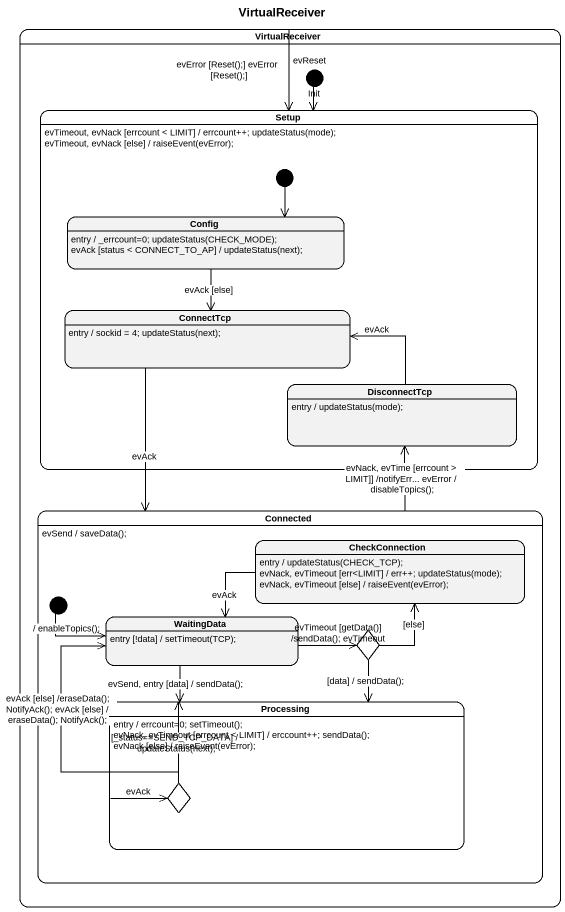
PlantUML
@startuml
title VirtualReceiver
hide empty description
state VirtualReceiver {
  state Init <<start>>
  state Setup {
    state Config
    Config : entry / _errcount=0; updateStatus(CHECK_MODE);
    Config : evAck [status < CONNECT_TO_AP] / updateStatus(next);
    state ConnectTcp
    ConnectTcp : entry / sockid = 4; updateStatus(next);
    state DisconnectTcp
    DisconnectTcp : entry / updateStatus(mode);
    [*] --> Config
  }
  Setup : evTimeout, evNack [errcount < LIMIT] / errcount++; updateStatus(mode);
  Setup : evTimeout, evNack [else] / raiseEvent(evError);
  state Connected {
    state CheckConnection
    CheckConnection : entry / updateStatus(CHECK_TCP);
    CheckConnection : evNack, evTimeout [err<LIMIT] / err++; updateStatus(mode);
    CheckConnection : evNack, evTimeout [else] / raiseEvent(evError);
    state WaitingData
    WaitingData : entry [!data] / setTimeout(TCP);
    state choice1 <<choice>>
    state Processing {
      state choice2 <<choice>>
    }
    Processing : entry / errcount=0; setTimeout();
    Processing : evNack, evTimeout [errcount < LIMIT] / erccount++; sendData();
    Processing : evNack [else] / raiseEvent(evError);
    [*] -right-> WaitingData : / enableTopics();
  }
  Connected : evSend / saveData();
}
VirtualReceiver -up-> Setup : evError [Reset();] evError [Reset();]
VirtualReceiver -up-> Setup : evReset
Init --> Setup
Config --> ConnectTcp : evAck [else]
ConnectTcp --> Connected : evAck
DisconnectTcp -left-> ConnectTcp : evAck
Connected -up-> DisconnectTcp : evNack, evTime [errcount > LIMIT]] /notifyErr... evError / disableTopics();
CheckConnection -left-> WaitingData : evAck
WaitingData -right-> choice1 : evTimeout [getData()] /sendData(); evTimeout
WaitingData --> Processing : evSend, entry [data] / sendData();
choice1 -up-> CheckConnection : [else]
choice1 --> Processing : [data] / sendData();
Processing -left-> choice2 : evAck
choice2 -up-> WaitingData : evAck [else] /eraseData(); NotifyAck(); evAck [else] / eraseData(); NotifyAck();
choice2 -right-> Processing : [_status==SEND_TCP_DATA] / updateStatus(next);
@enduml
